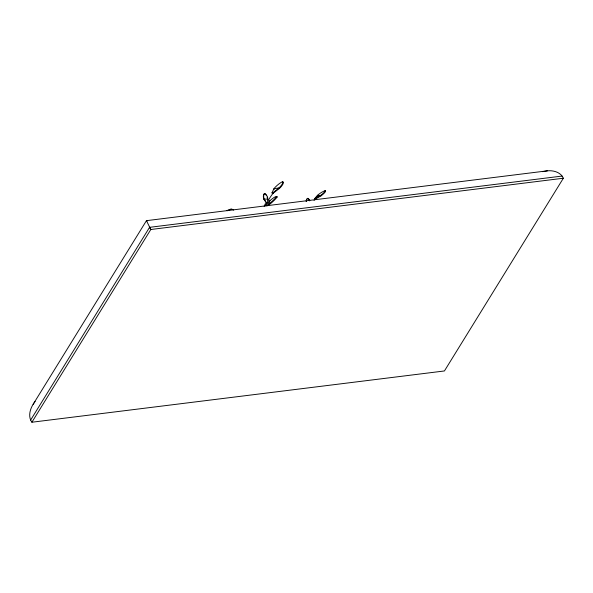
<?xml version="1.0" encoding="UTF-8"?>
<svg xmlns="http://www.w3.org/2000/svg" width="593" height="593" viewBox="0 0 593 593"><rect width="100%" height="100%" fill="white"/><g stroke="black" fill="none" stroke-linecap="round" stroke-linejoin="round"><path stroke-width="0.89" d="M306.107 201.346L306.433 199.834A4.24 2.987 76.7 0 1 307.678 198.351L308.493 198.737A4.418 3.113 76.7 0 1 309.798 200.738M306.351 201.294L306.677 199.789A4.24 2.987 76.7 0 1 307.923 198.307M325.253 190.501L324.882 191.48A7.331 1.564 -34.5 0 1 320.539 195.445L314.638 198.662L315.491 199.018L320.872 195.935A7.331 1.564 -34.5 0 0 325.216 191.962L325.253 190.501L322.021 192.088A7.346 1.571 -34.5 0 0 317.425 195.364L314.638 198.662M267.606 200.419L267.888 198.929A5.181 3.047 71.1 0 0 264.73 193.422L264.411 193.526A5.181 3.047 71.1 0 0 263.841 199.196L266.227 202.754M266.924 205.89L269.133 204.689A8.932 1.564 -41.9 0 0 277.183 196.987L276.716 196.461A8.932 1.564 -41.9 0 0 269.897 200.671L268.666 204.162L265.812 205.875M264.137 206.423L265.471 203.384M271.972 192.895L273.922 188.722A8.932 2.468 -40.3 0 1 282.668 181.569L283.113 182.095A8.932 2.468 -40.3 0 1 279.429 188.47L273.284 193.103L271.972 192.895L272.973 192.74L278.984 187.944A8.932 2.468 -40.3 0 0 282.668 181.569M33.149 404.278C29.865 409.504 27.967 416.812 31.889 422.231L444.431 370.959L563.35 178.234C560.741 172.207 553.528 170.273 547.495 170.814L146.449 220.663L33.149 404.278L35.106 401.468M30.636 420.059L149.555 227.334L562.105 176.062M31.889 422.231L150.807 229.506L563.35 178.234M314.876 198.996L317.188 196.476M265.219 205.437L269.897 200.671M226.83 210.619L230.721 209.121A9.095 6.538 -77.6 0 1 233.19 209.84M227.334 210.745L231.218 209.247A9.095 6.538 -77.6 0 1 233.694 209.966M263.841 199.196L267.569 199.04M542.476 171.659L547.495 170.814M317.425 195.364L320.531 195.445L320.872 195.935M307.678 198.351L308.249 198.788M147.108 220.996L146.449 220.663L150.807 229.506L149.555 227.334M269.133 204.689L268.666 204.162A8.932 1.564 -41.9 0 0 276.716 196.461M279.429 188.47L278.984 187.944L273.922 188.722L274.366 189.241M266.45 202.68L264.159 199.085A5.181 3.047 71.1 0 1 264.73 193.422M315.409 199.115L314.876 198.707L315.409 199.115A61.249 51.91 -0.2 0 0 314.008 200.33M273.091 193.259L272.365 192.873L273.091 193.259A74.918 62.243 5.8 0 0 266.531 203.792M308.76 199.352A4.418 3.113 76.7 0 1 309.553 200.79M264.411 193.526A5.181 3.047 71.1 0 1 265.056 193.97M265.671 194.571A5.181 3.047 71.1 0 1 266.235 195.312M267.117 197.091A5.181 3.047 71.1 0 1 267.406 198.062M276.746 196.972A8.932 1.564 -41.9 0 1 277.183 196.987"/></g></svg>
